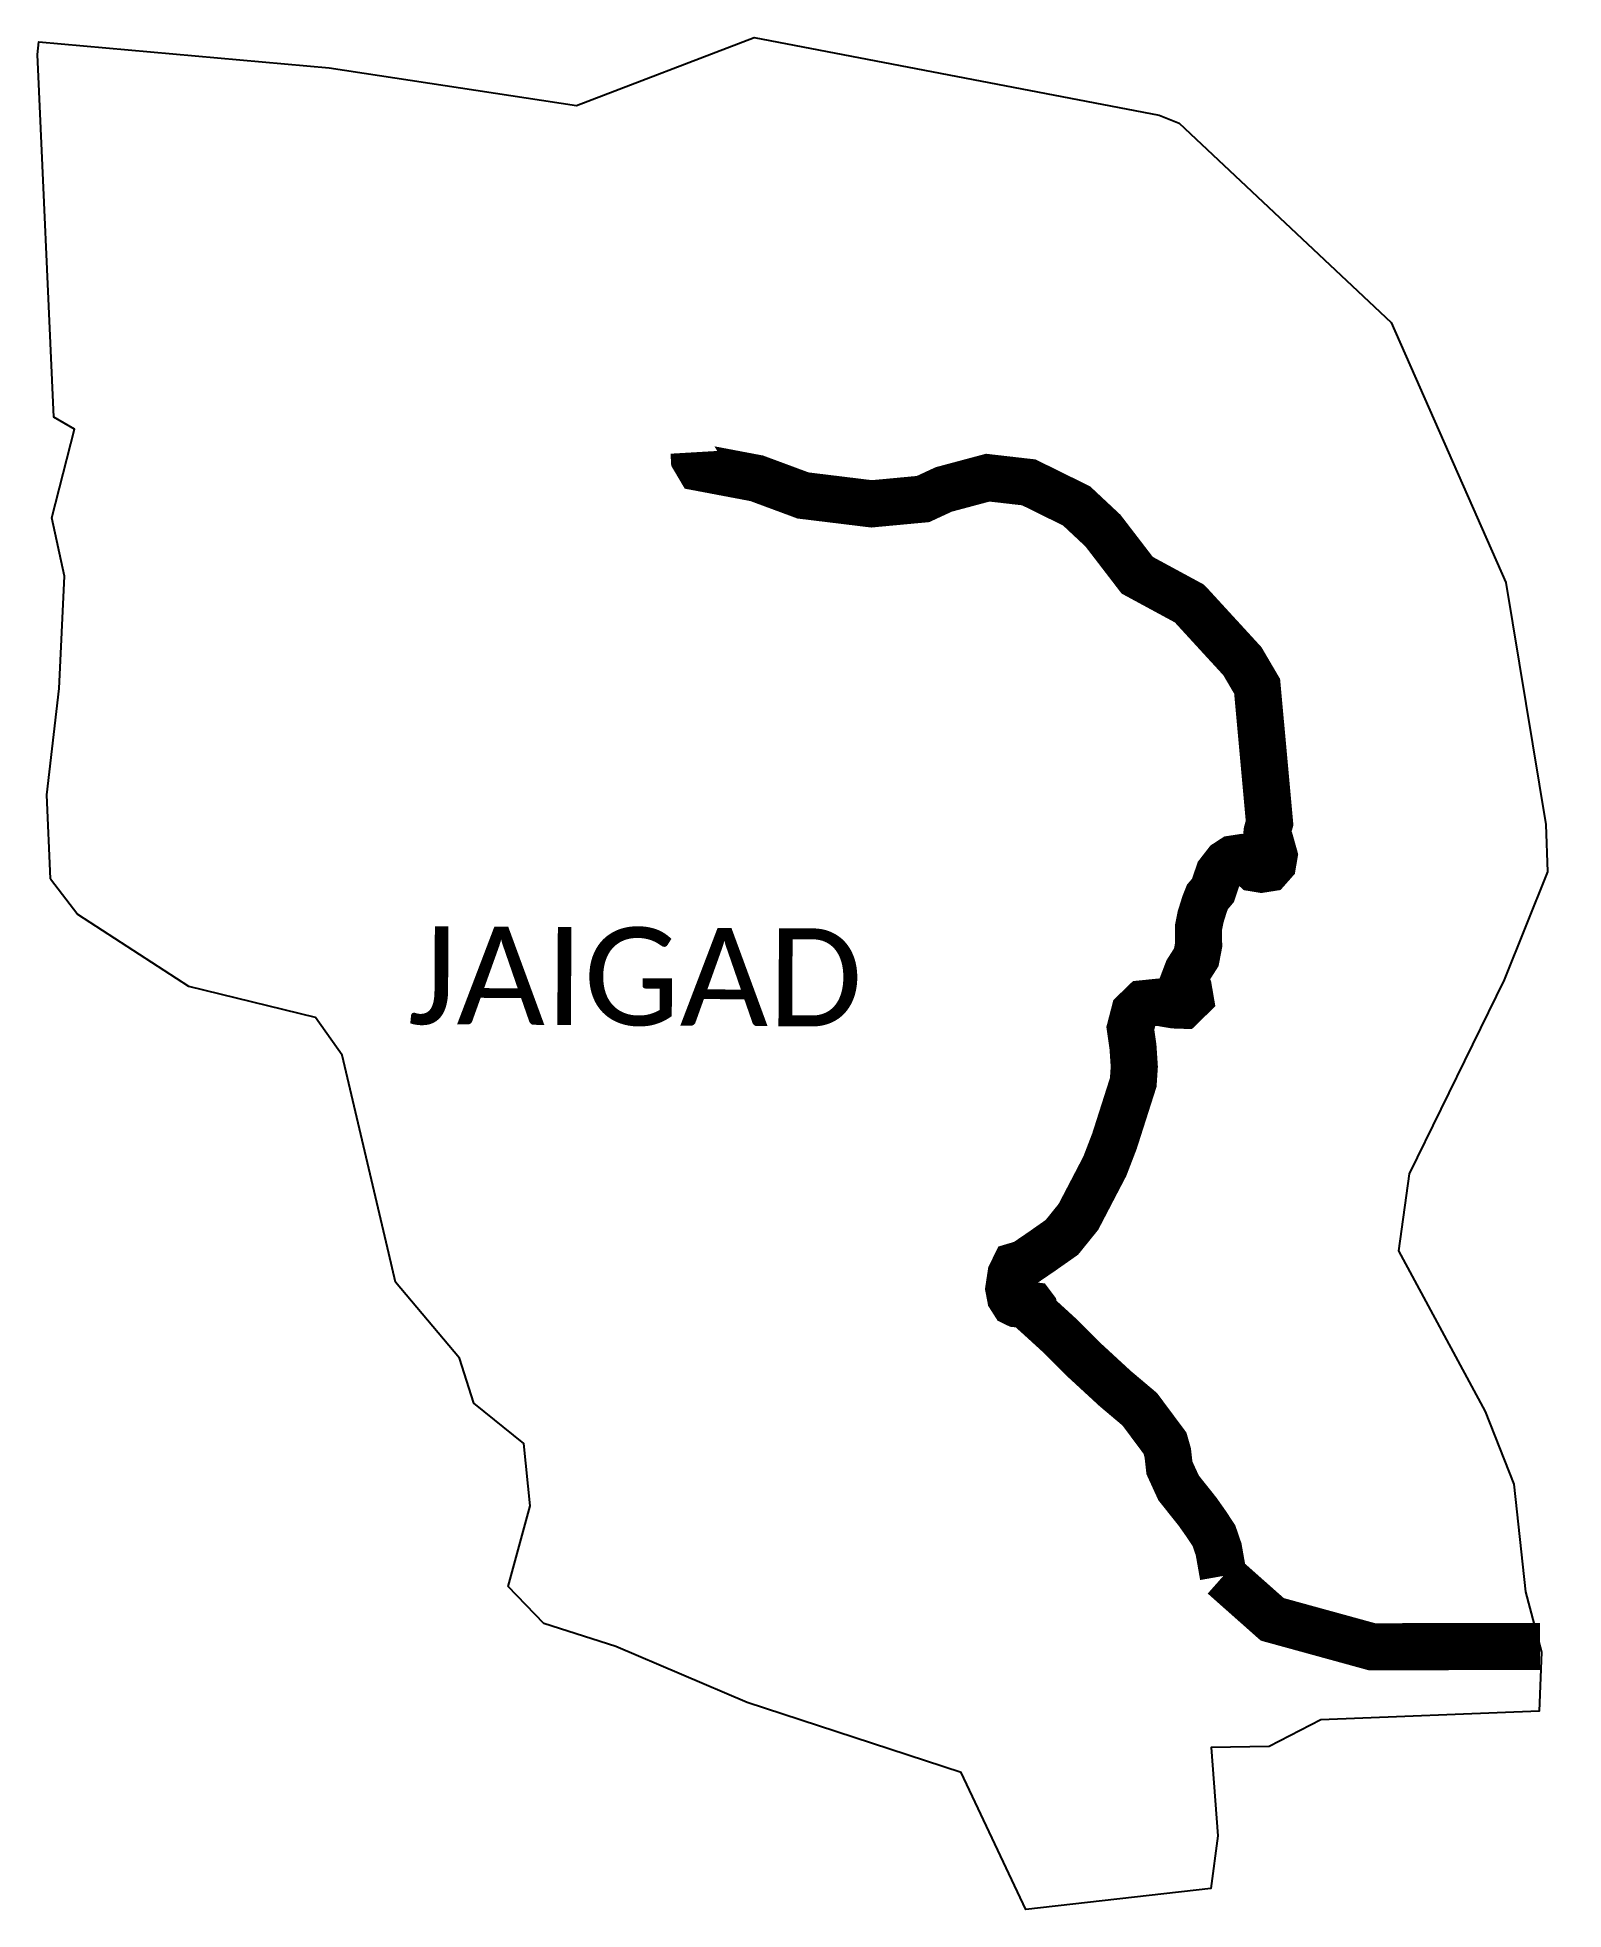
# Model space of a CAD drawing. Header units: metres. Extents: x 309933 to 311553, y 1912399 to 1914386.
import ezdxf

# ---------------------------------------------------------------- set-up
doc = ezdxf.new("R2010")
doc.units = ezdxf.units.M
for name, color, linetype in [('UNPROTECTED', 130, 'Continuous'), ('UNPROTECTED DUE TO CREEK', 150, 'Continuous'), ('village', 3, 'Continuous'), ('VILLAGE NAME', 250, 'Continuous')]:
    doc.layers.add(name, color=color, linetype=linetype)
doc.styles.get("Standard").update_dxf_attribs({"font": 'simplex.shx'})

msp = doc.modelspace()

# ---------------------------------------------------------------- linework, layer by layer
at = {"color": 3, "flags": 128}
msp.add_lwpolyline([(309947.3, 1913492.6), (309976, 1913454.7)], dxfattribs=at)
at = {"layer": 'UNPROTECTED', "flags": 128}
msp.add_lwpolyline([(311192.2, 1912752.7, 50, 50, 0), (311187.2, 1912781, 50, 50, 0), (311182.3, 1912795.3, 50, 50, 0), (311174.7, 1912806.9, 50, 50, 0), (311165, 1912820.7, 50, 50, 0), (311144.7, 1912846.2, 50, 50, 0), (311135, 1912867.4, 50, 50, 0), (311133.2, 1912883.4, 50, 50, 0), (311130.3, 1912893.6, 50, 50, 0), (311103.5, 1912929.6, 50, 50, 0), (311077.3, 1912951.7, 50, 50, 0), (311042.9, 1912983.4, 50, 50, 0), (311020, 1913006.5, 50, 50, 0), (310996.8, 1913027.7, 50, 50, 0), (310991.9, 1913032.1, 50, 50, 0), (310991, 1913037.3, 50, 50, 0), (310989.2, 1913039.7, 50, 50, 0), (310981.5, 1913040.7, 50, 50, 0), (310972.8, 1913041.6, 50, 50, 0), (310969.9, 1913043, 50, 50, 0), (310966.2, 1913048.8, 50, 50, 0), (310964.5, 1913057.7, 50, 50, 0), (310966.8, 1913072.9, 50, 50, 0), (310971, 1913081.5, 50, 50, 0), (310980.8, 1913084.4, 50, 50, 0), (310999, 1913096.8, 50, 50, 0), (311020.8, 1913112.1, 50, 50, 0), (311038.4, 1913133.9, 50, 50, 0), (311066.4, 1913187.6, 50, 50, 0), (311076.6, 1913214.1, 50, 50, 0), (311096.6, 1913276.7, 50, 50, 0), (311097.7, 1913293.3, 50, 50, 0), (311096.3, 1913314.3, 50, 50, 0), (311093.5, 1913334, 50, 50, 0), (311097.9, 1913350.9, 50, 50, 0), (311107.4, 1913360.1, 50, 50, 0), (311123, 1913361.7, 50, 50, 0), (311140.1, 1913358.8, 50, 50, 0), (311149, 1913358.5, 50, 50, 0), (311156.9, 1913366.2, 50, 50, 0), (311155.1, 1913376.7, 50, 50, 0), (311151.1, 1913386.5, 50, 50, 0), (311154.3, 1913394.9, 50, 50, 0), (311163.5, 1913409.4, 50, 50, 0), (311166, 1913422.4, 50, 50, 0), (311165.8, 1913440.8, 50, 50, 0), (311168.1, 1913452.3, 50, 50, 0), (311172.4, 1913466, 50, 50, 0), (311175.4, 1913473.5, 50, 50, 0), (311181.2, 1913480.4, 50, 50, 0), (311187.4, 1913498.7, 50, 50, 0), (311195.7, 1913509.4, 50, 50, 0), (311202.3, 1913513.7, 50, 50, 0), (311208.8, 1913514.7, 50, 50, 0), (311218, 1913510.7, 50, 50, 0), (311225.3, 1913504.1, 50, 50, 0), (311232.6, 1913502.9, 50, 50, 0), (311240.2, 1913504.1, 50, 50, 0), (311244.7, 1913509.2, 50, 50, 0), (311246.1, 1913517.5, 50, 50, 0), (311243.6, 1913526.4, 50, 50, 0), (311238.9, 1913529.4, 50, 50, 0), (311237.7, 1913533.7, 50, 50, 0), (311238.7, 1913542.6, 50, 50, 0), (311241.3, 1913552, 50, 50, 0), (311228.1, 1913697, 50, 50, 0), (311212.5, 1913723.6, 50, 50, 0), (311157, 1913784.1, 50, 50, 0), (311156.2, 1913784.9, 50, 50, 0), (311100.8, 1913814.9, 50, 50, 0), (311064.4, 1913862.3, 50, 50, 0), (311036.4, 1913888.5, 50, 50, 0), (310985.7, 1913913.5, 50, 50, 0), (310942.1, 1913918.5, 50, 50, 0), (310895.4, 1913906, 50, 50, 0), (310873.4, 1913895.8, 50, 50, 0), (310818.8, 1913890.7, 50, 50, 0), (310746, 1913899.6, 50, 50, 0), (310696.9, 1913917.8, 50, 50, 0), (310636.2, 1913929.3, 50, 50, 0), (310630.7, 1913938.6, 50, 50, 0), (310630.3, 1913945.4, 0, 0, 0)], format="xyseb", dxfattribs=at)
at = {"layer": 'UNPROTECTED DUE TO CREEK', "const_width": 50, "flags": 128}
msp.add_lwpolyline([(311192.2, 1912752.7), (311244.2, 1912706.6), (311350.1, 1912677.5), (311528.4, 1912677.9)], dxfattribs=at)
at = {"layer": 'village', "color": 3}
for points in [[(309947.3, 1913492.6, 0), (309943.2, 1913581.8, 0), (309956.5, 1913694.7, 0), (309962.1, 1913813.8, 0), (309948.6, 1913876, 0), (309972.6, 1913969.9, 0), (309950.8, 1913982.7, 0), (309933.3, 1914367.7, 0), (309934.8, 1914381.2, 0), (310242.9, 1914353.6, 0), (310505.7, 1914313.5, 0), (310694.2, 1914385.8, 0), (311124.1, 1914303.3, 0), (311145.4, 1914294.8, 0), (311370.4, 1914083.3, 0), (311492.2, 1913807.3, 0), (311534.7, 1913550.4, 0), (311536.3, 1913500.1, 0), (311490.3, 1913385.4, 0), (311389.6, 1913179.7, 0), (311378.2, 1913097.8, 0), (311470.3, 1912927.2, 0), (311500.6, 1912850, 0), (311513, 1912736, 0), (311530.1, 1912671.7, 0), (311527.6, 1912609.2, 0), (311295.6, 1912599.8, 0), (311240.9, 1912571.7, 0), (311179.4, 1912570.7, 0), (311186.2, 1912476.9, 0), (311179, 1912420.8, 0), (310982.4, 1912398.6, 0), (310914, 1912543.9, 0), (310686.8, 1912618.4, 0), (310547.2, 1912677.7, 0), (310470.9, 1912702.2, 0), (310433.1, 1912741.5, 0), (310456.4, 1912827.2, 0)], [(310456.4, 1912827.2, 0), (310449.6, 1912893.4, 0), (310396.5, 1912936, 0), (310381.4, 1912983.7, 0), (310313.3, 1913064.5, 0), (310306.2, 1913094.8, 0), (310256.7, 1913305.5, 0), (310228.5, 1913345.5, 0), (310093.9, 1913378.4, 0), (309976, 1913454.7, 0)]]:
    msp.add_polyline3d(points, dxfattribs=at)

# ---------------------------------------------------------------- texts
at = {"layer": 'VILLAGE NAME', "insert": (310327, 1913442.5), "char_height": 104.042, "attachment_point": 1, "rotation": 359.6762}
msp.add_mtext_dynamic_manual_height_columns('{\\fCalibri|b0|i0|c0|p34;JAIGAD}', width=683.842, gutter_width=520.2, heights=[0], dxfattribs=at)

doc.saveas('drawing.dxf')
